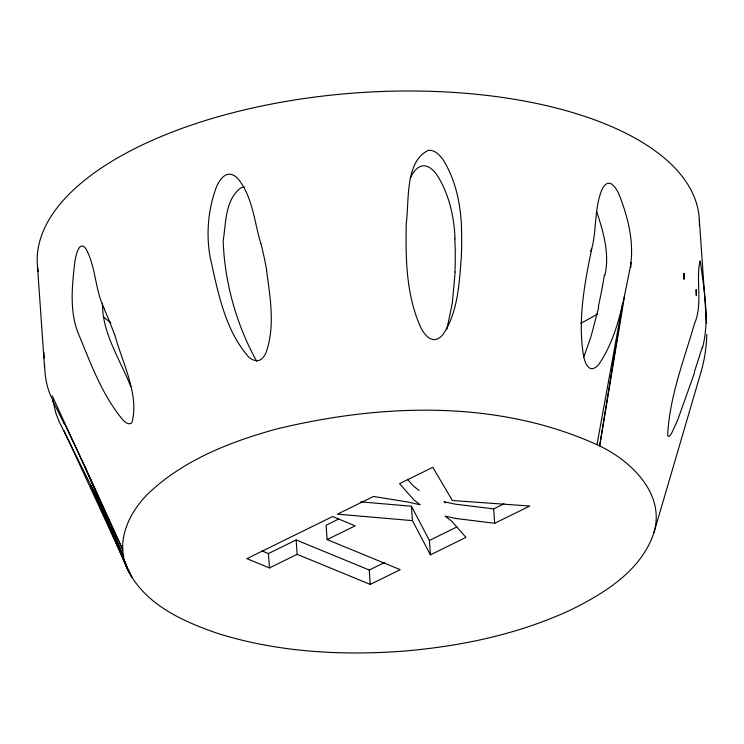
<?xml version="1.0" encoding="UTF-8"?>
<svg xmlns="http://www.w3.org/2000/svg" width="744" height="744" viewBox="0 0 744 744"><rect width="100%" height="100%" fill="white"/><g stroke="black" fill="none" stroke-linecap="round" stroke-linejoin="round"><path stroke-width="1.12" d="M102.495 303.273C102.04 333.219 120.212 359.612 130.777 386.601M630.986 262.455L630.773 267.449L630.298 267.198C634.465 242.293 627.983 216.811 618.776 193.766C616.99 190.278 615.083 186.549 611.801 184.214A8.64 5.282 65.4 0 0 609.383 183.238C605.7 182.838 603.412 186.642 602.017 189.45C594.177 208.246 596.837 229.236 591.759 248.719C584.421 284.087 577.446 321.017 583.752 357.064C584.803 360.831 585.9 365.062 589.062 367.676A8.193 5.831 85.8 0 0 590.913 368.578C593.982 369.219 596.632 366.848 598.548 364.774C618.18 336.242 623.323 300.427 630.298 267.198M706.8 334.316C706.456 348.248 704.196 362.114 700.039 375.413L654.032 532.351C641.579 570.601 604.472 593.349 570.239 610.154C517.433 634.595 459.606 646.564 401.844 651.26C340.213 655.669 277.187 652.06 217.946 633.488C182.42 621.389 142.932 603.607 126.703 567.291L96.701 493.328M455.142 272.025L452.296 303.357L446.781 329.453M461.466 255.499C459.225 282.218 458.425 311.652 442.903 334.605C440.913 336.939 438.346 339.087 435.212 339.524A8.184 7.961 51.5 0 1 432.264 339.366C426.991 337.897 423.792 332.884 421.216 328.448C406.103 295.87 405.536 258.68 406.252 223.414C409.284 201.587 404.736 161.662 428.172 150.455A8.64 7.654 22.2 0 1 431.604 150.511C436.598 151.637 440.197 155.775 443.08 159.737C455.672 179.788 460.573 203.847 461.55 227.255M604.9 275.271C609.838 253.834 603.337 232.016 596.762 211.705M624.616 295.694L599.664 445.935C631.349 461.141 665.285 493.867 654.032 532.351M596.986 444.614L622.458 304.742L599.664 445.935C498.926 399.147 381.114 403.425 275.28 429.344C231.254 441.629 186.902 458.769 152.436 489.701C131.121 508.338 114.762 539.102 126.703 567.291M598.725 307.319L590.941 336.818L583.594 357.52M702.503 347.839C709.869 319.706 704.075 290.141 700.402 261.767A8.63 0.93 84.5 0 0 700.085 260.93C695.528 279.009 703.052 303.924 694.673 323.156C684.071 359.808 669.47 396.766 667.684 435.212A8.138 1.906 -79.9 0 0 668.019 436.244L669.433 436.263L671.711 433.092L677.607 420.202L694.515 372.791M591.759 248.719L590.634 250.933L591.22 251.128M410.186 178.123C412.715 173.064 416.231 167.13 422.257 165.912A8.64 7.663 22.3 0 1 425.689 165.968C430.692 167.093 434.282 171.25 437.156 175.203C449.023 194.128 454.231 216.699 455.012 238.861M261.99 550.904L268.435 553.555L296.14 539.939L369.247 570.016L384.76 562.399M338.585 519.089L326.114 525.208L327.127 539.595L400.235 569.672L370.252 584.403L297.144 554.327L269.44 567.932L246.896 558.66L332.624 516.541L355.167 525.813L327.127 539.595M430.423 554.838L412.436 520.623L337.46 514.16L373.516 496.443L408.4 502.126L420.165 504.776L413.524 499.494L399.565 483.647L432.794 467.325L452.38 500.507L529.765 506.032L494.676 523.274L456.156 518.531L445.005 516.122L451.72 521.191L465.93 537.391L430.423 554.838L429.418 540.451L456.816 526.994M445.61 502.842L443.991 501.735L455.151 504.144L493.663 508.887L503.986 503.818M244.311 187.153L243.734 187.172A8.64 7.152 -50.8 0 0 240.61 188.065C225.041 199.82 226.009 223.488 223.172 240.814C224.623 282.543 236.434 324.7 256.652 361.175M360.673 501.865L411.432 506.236L429.418 540.451M419.151 490.398L413.952 486.511L407.368 479.276M52.657 399.593L55.856 413.153L59.418 422.257L95.818 495.234L100.859 503.967L128.293 570.778M63.919 422.35L80.622 457.337M52.592 399.649C46.853 388.814 44.807 376.529 44.575 364.383M81.077 458.332L84.286 465.288M63.956 430.618L131.921 577.511L128.619 570.118M52.257 395.845L122.788 549.863L84.77 466.349M84.704 466.218L123.671 556.931L90.675 479.443M108.373 524.669L90.945 485.562L129.14 572.648L93.642 490.928M109.312 526.78L110.252 528.9M111.665 532.072L113.553 536.294M115.432 540.525L118.733 547.919M119.672 550.039L123.913 559.544M124.853 561.664L126.266 564.836M104.504 309.113C94.869 290.151 96.199 267.598 86.006 248.961C84.965 247.38 83.012 245.176 80.882 246.236A8.64 3.943 -81.1 0 0 79.245 247.724C76.502 251.937 75.776 257.08 74.828 261.907C72.187 285.436 69.285 310.36 78.101 332.987C90.647 363.109 101.956 395.064 123.216 420.323C125.15 422.025 127.68 424.517 130.535 423.596A8.184 4.613 81 0 0 131.976 422.406C139.602 394.301 121.635 361.193 114.753 334.549M260.716 243.26C254.253 221.535 252.7 196.881 237.95 178.662C235.597 176.189 232.398 173.929 228.808 174.198A8.64 7.142 -50.8 0 0 225.674 175.073C220.987 177.611 218.411 182.661 216.299 187.321C208.134 209.473 205.948 233.96 210.152 257.201C217.834 291.574 224.679 329.341 248.412 356.711C250.933 358.943 254.15 361.054 257.684 360.673A8.147 7.459 -79 0 0 259.833 360.068C262.697 358.701 264.52 355.902 265.85 353.14C275.382 326.839 270.23 297.777 266.603 270.816M699.36 220.15L706.549 323.528M493.663 508.887L494.676 523.274M411.432 506.236L412.436 520.623M369.247 570.016L370.252 584.403M296.14 539.939L297.144 554.327M268.435 553.555L269.44 567.932M37.572 267.18L44.528 367.313M43.933 352.451L44.212 358.013M597.637 313.866A297.637 133.734 -4 0 1 580.701 323.315M110.837 322.673A297.637 133.734 -4 0 1 103.779 317.204M38.186 271.523A331.759 149.07 -4 0 1 358.283 92.749A331.759 149.07 -4 0 1 699.369 225.637M702.336 346.918A355.074 60.534 -76.5 0 1 694.403 371.74M454.817 238.871A354.246 338.092 67 0 1 454.956 272.006M604.37 275.075A354.246 231.384 -89.9 0 1 598.223 307.058M52.815 401.035A355.111 47.849 67.5 0 1 64.058 423.606M260.846 243.223A355.065 336.158 -77.2 0 1 266.743 270.788M461.438 227.255A355.028 339.803 66.1 0 1 461.364 255.49M104.355 309.253A355.121 224.483 81.2 0 1 114.585 334.67M684.043 273.429L684.043 279.149L684.043 273.429M696.151 289.667L696.338 295.601L696.151 289.667"/></g></svg>
